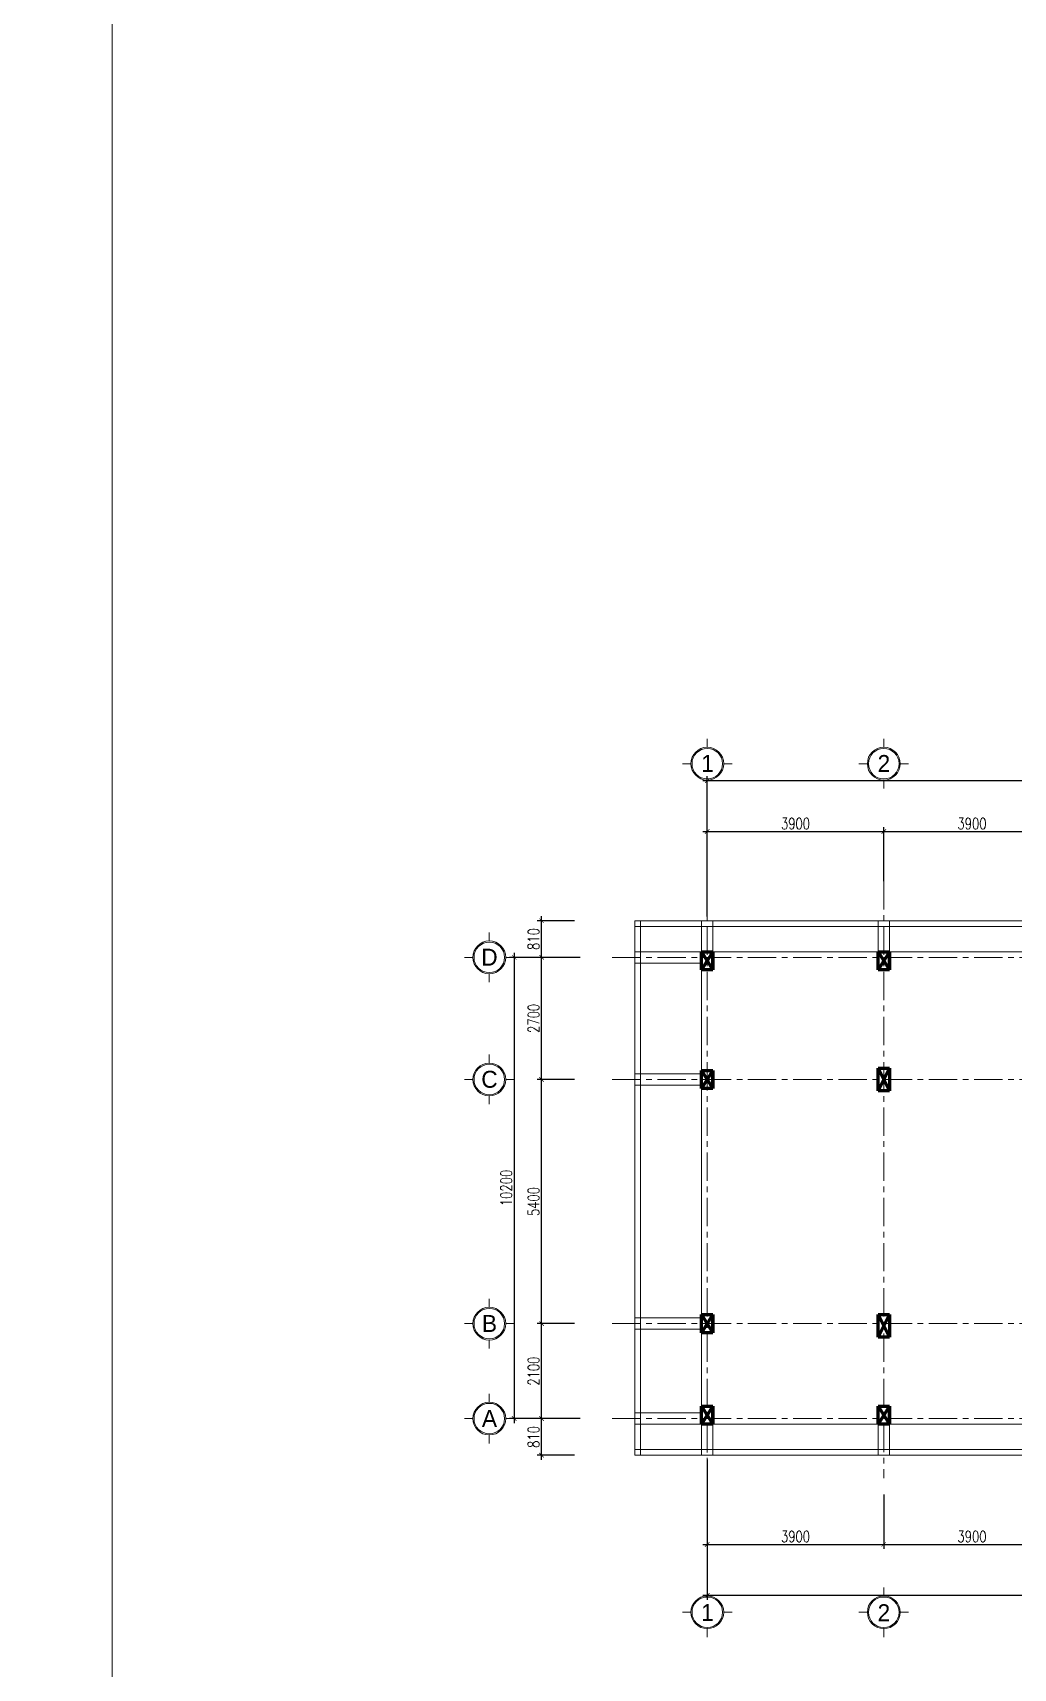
# Model space of a CAD drawing. Header units: millimetres. Extents: x 0 to 8478784, y 0 to 684185.
# Drawn here: x 3915608 to 3937279, y 260266 to 296436 of the extents above; entities that cross this region are included whole.
import ezdxf
from ezdxf.enums import TextEntityAlignment as Align

# ---------------------------------------------------------------- set-up
doc = ezdxf.new("R2010")
doc.units = ezdxf.units.MM
doc.header["$LTSCALE"] = 5000
doc.header["$MEASUREMENT"] = 0
doc.header["$PDMODE"] = 1
doc.header["$PDSIZE"] = -2
doc.linetypes.add('CENTER', pattern=[2, 1.25, -0.25, 0.25, -0.25])
for name, color, linetype, lineweight in [('00-XM.Dim', 8, 'Continuous', 15), ('00-XMT.Axes', 22, 'CENTER', 15), ('00-XMT.Text', 4, 'Continuous', 20), ('01-XMT.Columns', 2, 'Continuous', 25), ('02-XMT.Beams', 94, 'Continuous', 25), ('net thay', 7, 'Continuous', 15)]:
    doc.layers.add(name, color=color, linetype=linetype, lineweight=lineweight)
doc.styles.add('VnAvantH', font='VHAVAN.TTF')
doc.styles.add('vnsimli 0.7', font='vnsimli.shx', dxfattribs={"width": 0.75})
doc.dimstyles.new('XMT 1-1-100', dxfattribs={"dimscale": 100, "dimtxt": 2.5, "dimasz": 1, "dimexe": 1, "dimexo": 0, "dimgap": 0.5, "dimtad": 1, "dimdec": 0, "dimzin": 0, "dimdsep": 46, "dimtxsty": 'vnsimli 0.7', "dimblk": 'ARCHTICK', "dimcen": 1.5, "dimdle": 1, "dimclrd": 8, "dimclre": 8, "dimclrt": 116, "dimadec": 0, "dimazin": 0, "dimtfac": 1, "dimtdec": 0, "dimtofl": 0, "dimtmove": 0, "dimatfit": 3, "dimfxl": 0.18, "dimtolj": 1, "dimtzin": 0, "dimarcsym": 0})

# ---------------------------------------------------------------- blocks, each defined once
blk = doc.blocks.new('_ArchTick')
at = {"color": 0, "linetype": 'ByBlock', "const_width": 0.15}
blk.add_lwpolyline([(-0.5, -0.5), (0.5, 0.5)], dxfattribs=at)
blk = doc.blocks.new('*D354')
at = {"layer": '00-XM.Dim', "color": 8, "linetype": 'Continuous', "lineweight": -2, "transparency": 16777216}
for p, q in [((3930516, 276892), (3930516, 279996)), ((3987186, 278159), (3987186, 279996)), ((3930416, 279896), (3987286, 279896))]:
    blk.add_line(p, q, dxfattribs=at)
at = {"layer": 'Defpoints', "color": 0, "linetype": 'Continuous', "lineweight": 100, "transparency": 16777216}
for p in [(3987186, 279896), (3987186, 278159), (3930516, 276892)]:
    blk.add_point(p, dxfattribs=at)
at = {"layer": '00-XM.Dim', "color": 8, "linetype": 'Continuous', "lineweight": -2, "transparency": 16777216, "xscale": 100, "yscale": 100, "zscale": 100, "rotation": 180}
blk.add_blockref('_ArchTick', (3930516, 279896), dxfattribs=at)
at = {"layer": '00-XM.Dim', "color": 8, "linetype": 'Continuous', "lineweight": -2, "transparency": 16777216, "xscale": 100, "yscale": 100, "zscale": 100}
blk.add_blockref('_ArchTick', (3987186, 279896), dxfattribs=at)
at = {"layer": '00-XM.Dim', "color": 116, "linetype": 'Continuous', "lineweight": 15, "transparency": 16777216, "insert": (3960888, 280071), "char_height": 250, "attachment_point": 5, "style": 'vnsimli 0.7'}
blk.add_mtext('\\A1;56670', dxfattribs=at)
blk = doc.blocks.new('00-XMT-Axis symbol')
at = {"layer": '00-XMT.Axes', "linetype": 'Continuous'}
for p, q in [((0, 2.9), (0, 4.4)), ((-2.9, 0), (-4.4, 0)), ((2.9, 0), (4.4, 0)), ((0, -2.9), (0, -4.4))]:
    blk.add_line(p, q, dxfattribs=at)
blk.add_circle((0, 0), 2.9, dxfattribs=at)
at = {"layer": '00-XMT.Axes', "color": 7, "linetype": 'Continuous'}
blk.add_circle((0, 0), 2.7, dxfattribs=at)
at = {"layer": '00-XMT.Text', "color": 7, "style": 'VnAvantH'}
blk.add_attdef('00', text='', height=3, dxfattribs=at).set_placement((0.03, -1.47), align=Align.CENTER)
blk = doc.blocks.new('*D355')
at = {"layer": '00-XM.Dim', "color": 8, "linetype": 'Continuous', "lineweight": -2, "transparency": 16777216}
for p, q in [((3930416, 278771), (3934516, 278771)), ((3930516, 277670), (3930516, 278871)), ((3934416, 277670), (3934416, 278871))]:
    blk.add_line(p, q, dxfattribs=at)
at = {"layer": 'Defpoints', "color": 0, "linetype": 'Continuous', "lineweight": 100, "transparency": 16777216}
for p in [(3934416, 278771), (3930516, 277670), (3934416, 277670)]:
    blk.add_point(p, dxfattribs=at)
at = {"layer": '00-XM.Dim', "color": 8, "linetype": 'Continuous', "lineweight": -2, "transparency": 16777216, "xscale": 100, "yscale": 100, "zscale": 100, "rotation": 180}
blk.add_blockref('_ArchTick', (3930516, 278771), dxfattribs=at)
at = {"layer": '00-XM.Dim', "color": 8, "linetype": 'Continuous', "lineweight": -2, "transparency": 16777216, "xscale": 100, "yscale": 100, "zscale": 100}
blk.add_blockref('_ArchTick', (3934416, 278771), dxfattribs=at)
at = {"layer": '00-XM.Dim', "color": 116, "linetype": 'Continuous', "lineweight": 15, "transparency": 16777216, "insert": (3932466, 278946), "char_height": 250, "attachment_point": 5, "style": 'vnsimli 0.7'}
blk.add_mtext('\\A1;3900', dxfattribs=at)
blk = doc.blocks.new('*D356')
at = {"layer": '00-XM.Dim', "color": 8, "linetype": 'Continuous', "lineweight": -2, "transparency": 16777216}
for p, q in [((3934316, 278771), (3938416, 278771)), ((3934416, 277670), (3934416, 278871)), ((3938316, 277670), (3938316, 278871))]:
    blk.add_line(p, q, dxfattribs=at)
at = {"layer": 'Defpoints', "color": 0, "linetype": 'Continuous', "lineweight": 100, "transparency": 16777216}
for p in [(3938316, 278771), (3934416, 277670), (3938316, 277670)]:
    blk.add_point(p, dxfattribs=at)
at = {"layer": '00-XM.Dim', "color": 8, "linetype": 'Continuous', "lineweight": -2, "transparency": 16777216, "xscale": 100, "yscale": 100, "zscale": 100, "rotation": 180}
blk.add_blockref('_ArchTick', (3934416, 278771), dxfattribs=at)
at = {"layer": '00-XM.Dim', "color": 8, "linetype": 'Continuous', "lineweight": -2, "transparency": 16777216, "xscale": 100, "yscale": 100, "zscale": 100}
blk.add_blockref('_ArchTick', (3938316, 278771), dxfattribs=at)
at = {"layer": '00-XM.Dim', "color": 116, "linetype": 'Continuous', "lineweight": 15, "transparency": 16777216, "insert": (3936366, 278946), "char_height": 250, "attachment_point": 5, "style": 'vnsimli 0.7'}
blk.add_mtext('\\A1;3900', dxfattribs=at)
blk = doc.blocks.new('*D370')
at = {"layer": '00-XM.Dim', "color": 8, "linetype": 'Continuous', "lineweight": -2, "transparency": 16777216}
for p, q in [((3930516, 264885), (3930516, 261780)), ((3987186, 263617), (3987186, 261780)), ((3930416, 261880), (3987286, 261880))]:
    blk.add_line(p, q, dxfattribs=at)
at = {"layer": 'Defpoints', "color": 0, "linetype": 'Continuous', "lineweight": 100, "transparency": 16777216}
for p in [(3930516, 264885), (3987186, 263617), (3987186, 261880)]:
    blk.add_point(p, dxfattribs=at)
at = {"layer": '00-XM.Dim', "color": 8, "linetype": 'Continuous', "lineweight": -2, "transparency": 16777216, "xscale": 100, "yscale": 100, "zscale": 100, "rotation": 180}
blk.add_blockref('_ArchTick', (3930516, 261880), dxfattribs=at)
at = {"layer": '00-XM.Dim', "color": 8, "linetype": 'Continuous', "lineweight": -2, "transparency": 16777216, "xscale": 100, "yscale": 100, "zscale": 100}
blk.add_blockref('_ArchTick', (3987186, 261880), dxfattribs=at)
at = {"layer": '00-XM.Dim', "color": 116, "linetype": 'Continuous', "lineweight": 15, "transparency": 16777216, "insert": (3960888, 262055), "char_height": 250, "attachment_point": 5, "style": 'vnsimli 0.7'}
blk.add_mtext('\\A1;56670', dxfattribs=at)
blk = doc.blocks.new('*D327')
at = {"layer": '00-XM.Dim', "color": 8, "linetype": 'Continuous', "lineweight": -2, "transparency": 16777216}
for p, q in [((3930516, 264106), (3930516, 262905)), ((3934416, 264106), (3934416, 262905)), ((3930416, 263005), (3934516, 263005))]:
    blk.add_line(p, q, dxfattribs=at)
at = {"layer": 'Defpoints', "color": 0, "linetype": 'Continuous', "lineweight": 100, "transparency": 16777216}
for p in [(3930516, 264106), (3934416, 264106), (3934416, 263005)]:
    blk.add_point(p, dxfattribs=at)
at = {"layer": '00-XM.Dim', "color": 8, "linetype": 'Continuous', "lineweight": -2, "transparency": 16777216, "xscale": 100, "yscale": 100, "zscale": 100, "rotation": 180}
blk.add_blockref('_ArchTick', (3930516, 263005), dxfattribs=at)
at = {"layer": '00-XM.Dim', "color": 8, "linetype": 'Continuous', "lineweight": -2, "transparency": 16777216, "xscale": 100, "yscale": 100, "zscale": 100}
blk.add_blockref('_ArchTick', (3934416, 263005), dxfattribs=at)
at = {"layer": '00-XM.Dim', "color": 116, "linetype": 'Continuous', "lineweight": 15, "transparency": 16777216, "insert": (3932466, 263180), "char_height": 250, "attachment_point": 5, "style": 'vnsimli 0.7'}
blk.add_mtext('\\A1;3900', dxfattribs=at)
blk = doc.blocks.new('*D328')
at = {"layer": '00-XM.Dim', "color": 8, "linetype": 'Continuous', "lineweight": -2, "transparency": 16777216}
for p, q in [((3934416, 264106), (3934416, 262905)), ((3938316, 264106), (3938316, 262905)), ((3934316, 263005), (3938416, 263005))]:
    blk.add_line(p, q, dxfattribs=at)
at = {"layer": 'Defpoints', "color": 0, "linetype": 'Continuous', "lineweight": 100, "transparency": 16777216}
for p in [(3934416, 264106), (3938316, 264106), (3938316, 263005)]:
    blk.add_point(p, dxfattribs=at)
at = {"layer": '00-XM.Dim', "color": 8, "linetype": 'Continuous', "lineweight": -2, "transparency": 16777216, "xscale": 100, "yscale": 100, "zscale": 100, "rotation": 180}
blk.add_blockref('_ArchTick', (3934416, 263005), dxfattribs=at)
at = {"layer": '00-XM.Dim', "color": 8, "linetype": 'Continuous', "lineweight": -2, "transparency": 16777216, "xscale": 100, "yscale": 100, "zscale": 100}
blk.add_blockref('_ArchTick', (3938316, 263005), dxfattribs=at)
at = {"layer": '00-XM.Dim', "color": 116, "linetype": 'Continuous', "lineweight": 15, "transparency": 16777216, "insert": (3936366, 263180), "char_height": 250, "attachment_point": 5, "style": 'vnsimli 0.7'}
blk.add_mtext('\\A1;3900', dxfattribs=at)
blk = doc.blocks.new('*D342')
at = {"layer": '00-XM.Dim', "color": 8, "linetype": 'Continuous', "lineweight": -2, "transparency": 16777216}
for p, q in [((3926854, 264878), (3926854, 265888)), ((3927579, 265788), (3926754, 265788)), ((3927579, 264978), (3926754, 264978))]:
    blk.add_line(p, q, dxfattribs=at)
at = {"layer": 'Defpoints', "color": 0, "linetype": 'Continuous', "lineweight": 100, "transparency": 16777216}
for p in [(3926854, 265788), (3927579, 265788), (3927579, 264978)]:
    blk.add_point(p, dxfattribs=at)
at = {"layer": '00-XM.Dim', "color": 8, "linetype": 'Continuous', "lineweight": -2, "transparency": 16777216, "xscale": 100, "yscale": 100, "zscale": 100}
for p, rotation in [((3926854, 265788), 90), ((3926854, 264978), 270)]:
    blk.add_blockref('_ArchTick', p, dxfattribs=dict(at, rotation=rotation))
at = {"layer": '00-XM.Dim', "color": 116, "linetype": 'Continuous', "lineweight": 15, "transparency": 16777216, "insert": (3926679, 265383), "char_height": 250, "attachment_point": 5, "rotation": 90, "style": 'vnsimli 0.7'}
blk.add_mtext('\\A1;810', dxfattribs=at)
blk = doc.blocks.new('*D343')
at = {"layer": '00-XM.Dim', "color": 8, "linetype": 'Continuous', "lineweight": -2, "transparency": 16777216}
for p, q in [((3927579, 267888), (3926754, 267888)), ((3926854, 265688), (3926854, 267988)), ((3927579, 265788), (3926754, 265788))]:
    blk.add_line(p, q, dxfattribs=at)
at = {"layer": 'Defpoints', "color": 0, "linetype": 'Continuous', "lineweight": 100, "transparency": 16777216}
for p in [(3926854, 267888), (3927579, 267888), (3927579, 265788)]:
    blk.add_point(p, dxfattribs=at)
at = {"layer": '00-XM.Dim', "color": 8, "linetype": 'Continuous', "lineweight": -2, "transparency": 16777216, "xscale": 100, "yscale": 100, "zscale": 100}
for p, rotation in [((3926854, 267888), 90), ((3926854, 265788), 270)]:
    blk.add_blockref('_ArchTick', p, dxfattribs=dict(at, rotation=rotation))
at = {"layer": '00-XM.Dim', "color": 116, "linetype": 'Continuous', "lineweight": 15, "transparency": 16777216, "insert": (3926679, 266838), "char_height": 250, "attachment_point": 5, "rotation": 90, "style": 'vnsimli 0.7'}
blk.add_mtext('\\A1;2100', dxfattribs=at)
blk = doc.blocks.new('*D344')
at = {"layer": '00-XM.Dim', "color": 8, "linetype": 'Continuous', "lineweight": -2, "transparency": 16777216}
for p, q in [((3927579, 273288), (3926754, 273288)), ((3926854, 267788), (3926854, 273388)), ((3927579, 267888), (3926754, 267888))]:
    blk.add_line(p, q, dxfattribs=at)
at = {"layer": 'Defpoints', "color": 0, "linetype": 'Continuous', "lineweight": 100, "transparency": 16777216}
for p in [(3926854, 273288), (3927579, 273288), (3927579, 267888)]:
    blk.add_point(p, dxfattribs=at)
at = {"layer": '00-XM.Dim', "color": 8, "linetype": 'Continuous', "lineweight": -2, "transparency": 16777216, "xscale": 100, "yscale": 100, "zscale": 100}
for p, rotation in [((3926854, 273288), 90), ((3926854, 267888), 270)]:
    blk.add_blockref('_ArchTick', p, dxfattribs=dict(at, rotation=rotation))
at = {"layer": '00-XM.Dim', "color": 116, "linetype": 'Continuous', "lineweight": 15, "transparency": 16777216, "insert": (3926679, 270588), "char_height": 250, "attachment_point": 5, "rotation": 90, "style": 'vnsimli 0.7'}
blk.add_mtext('\\A1;5400', dxfattribs=at)
blk = doc.blocks.new('*D345')
at = {"layer": '00-XM.Dim', "color": 8, "linetype": 'Continuous', "lineweight": -2, "transparency": 16777216}
for p, q in [((3927579, 275988), (3926754, 275988)), ((3926854, 273188), (3926854, 276088)), ((3927579, 273288), (3926754, 273288))]:
    blk.add_line(p, q, dxfattribs=at)
at = {"layer": 'Defpoints', "color": 0, "linetype": 'Continuous', "lineweight": 100, "transparency": 16777216}
for p in [(3926854, 275988), (3927579, 275988), (3927579, 273288)]:
    blk.add_point(p, dxfattribs=at)
at = {"layer": '00-XM.Dim', "color": 8, "linetype": 'Continuous', "lineweight": -2, "transparency": 16777216, "xscale": 100, "yscale": 100, "zscale": 100}
for p, rotation in [((3926854, 275988), 90), ((3926854, 273288), 270)]:
    blk.add_blockref('_ArchTick', p, dxfattribs=dict(at, rotation=rotation))
at = {"layer": '00-XM.Dim', "color": 116, "linetype": 'Continuous', "lineweight": 15, "transparency": 16777216, "insert": (3926679, 274638), "char_height": 250, "attachment_point": 5, "rotation": 90, "style": 'vnsimli 0.7'}
blk.add_mtext('\\A1;2700', dxfattribs=at)
blk = doc.blocks.new('*D346')
at = {"layer": '00-XM.Dim', "color": 8, "linetype": 'Continuous', "lineweight": -2, "transparency": 16777216}
for p, q in [((3927579, 276798), (3926754, 276798)), ((3926854, 275888), (3926854, 276898)), ((3927579, 275988), (3926754, 275988))]:
    blk.add_line(p, q, dxfattribs=at)
at = {"layer": 'Defpoints', "color": 0, "linetype": 'Continuous', "lineweight": 100, "transparency": 16777216}
for p in [(3926854, 276798), (3927579, 276798), (3927579, 275988)]:
    blk.add_point(p, dxfattribs=at)
at = {"layer": '00-XM.Dim', "color": 8, "linetype": 'Continuous', "lineweight": -2, "transparency": 16777216, "xscale": 100, "yscale": 100, "zscale": 100}
for p, rotation in [((3926854, 276798), 90), ((3926854, 275988), 270)]:
    blk.add_blockref('_ArchTick', p, dxfattribs=dict(at, rotation=rotation))
at = {"layer": '00-XM.Dim', "color": 116, "linetype": 'Continuous', "lineweight": 15, "transparency": 16777216, "insert": (3926679, 276393), "char_height": 250, "attachment_point": 5, "rotation": 90, "style": 'vnsimli 0.7'}
blk.add_mtext('\\A1;810', dxfattribs=at)
blk = doc.blocks.new('*D347')
at = {"layer": '00-XM.Dim', "color": 8, "linetype": 'Continuous', "lineweight": -2, "transparency": 16777216}
for p, q in [((3927704, 275988), (3926149, 275988)), ((3926249, 276088), (3926249, 265688)), ((3927704, 265788), (3926149, 265788))]:
    blk.add_line(p, q, dxfattribs=at)
at = {"layer": 'Defpoints', "color": 0, "linetype": 'Continuous', "lineweight": 100, "transparency": 16777216}
for p in [(3927704, 275988), (3926249, 265788), (3927704, 265788)]:
    blk.add_point(p, dxfattribs=at)
at = {"layer": '00-XM.Dim', "color": 8, "linetype": 'Continuous', "lineweight": -2, "transparency": 16777216, "xscale": 100, "yscale": 100, "zscale": 100}
for p, rotation in [((3926249, 275988), 90), ((3926249, 265788), 270)]:
    blk.add_blockref('_ArchTick', p, dxfattribs=dict(at, rotation=rotation))
at = {"layer": '00-XM.Dim', "color": 116, "linetype": 'Continuous', "lineweight": 15, "transparency": 16777216, "insert": (3926074, 270888), "char_height": 250, "attachment_point": 5, "rotation": 90, "style": 'vnsimli 0.7'}
blk.add_mtext('\\A1;10200', dxfattribs=at)

msp = doc.modelspace()

# ---------------------------------------------------------------- linework, layer by layer
at = {"layer": '00-XMT.Axes', "color": 8, "linetype": 'CENTER', "lineweight": 15, "ltscale": 0.1}
for p, q in [((3930516.5, 277670), (3930516.5, 264471.7)), ((3934416.5, 277670), (3934416.5, 264471.7)), ((3928416.3, 275988.2), (3989733.1, 275988.2)), ((3928416.3, 273288.2), (3989733.1, 273288.2)), ((3928416.3, 267888.2), (3989733.1, 267888.2)), ((3928416.3, 265788.2), (3989733.1, 265788.2))]:
    msp.add_line(p, q, dxfattribs=at)
at = {"layer": '00-XMT.Axes', "linetype": 'CENTER', "lineweight": 15, "ltscale": 0.1}
msp.add_line((3930516.5, 265663.2), (3930516.5, 264471.7), dxfattribs=at)
at = {"layer": '01-XMT.Columns', "lineweight": 100}
for p, q in [((3930391.5, 276113.2), (3930641.5, 276113.2)), ((3930391.5, 275713.2), (3930391.5, 276113.2)), ((3930391.5, 276113.2), (3930641.5, 275713.2)), ((3930641.5, 276113.2), (3930391.5, 275713.2)), ((3930641.5, 276113.2), (3930641.5, 275713.2)), ((3930641.5, 275713.2), (3930641.5, 276113.2)), ((3934291.5, 276113.2), (3934541.5, 276113.2)), ((3934291.5, 275713.2), (3934291.5, 276113.2)), ((3934291.5, 276113.2), (3934541.5, 275713.2)), ((3934541.5, 276113.2), (3934291.5, 275713.2)), ((3934541.5, 276113.2), (3934541.5, 275713.2)), ((3934541.5, 275713.2), (3934541.5, 276113.2)), ((3930641.5, 275713.2), (3930391.5, 275713.2)), ((3934541.5, 275713.2), (3934291.5, 275713.2)), ((3930391.5, 273488.2), (3930641.5, 273488.2)), ((3930391.5, 273088.2), (3930391.5, 273488.2)), ((3930391.5, 273488.2), (3930641.5, 273088.2)), ((3930641.5, 273488.2), (3930391.5, 273088.2)), ((3930641.5, 273488.2), (3930641.5, 273088.2)), ((3930641.5, 273088.2), (3930641.5, 273488.2)), ((3934291.5, 273538.2), (3934541.5, 273538.2)), ((3934291.5, 273038.2), (3934291.5, 273538.2)), ((3934291.5, 273538.2), (3934541.5, 273038.2)), ((3934541.5, 273538.2), (3934291.5, 273038.2)), ((3934541.5, 273538.2), (3934541.5, 273038.2)), ((3930641.5, 273088.2), (3930391.5, 273088.2)), ((3934541.5, 273038.2), (3934291.5, 273038.2)), ((3930391.5, 268088.2), (3930641.5, 268088.2)), ((3930391.5, 267688.2), (3930391.5, 268088.2)), ((3930391.5, 268088.2), (3930641.5, 267688.2)), ((3930641.5, 268088.2), (3930391.5, 267688.2)), ((3930641.5, 268088.2), (3930641.5, 267688.2)), ((3930641.5, 267688.2), (3930641.5, 268088.2)), ((3934291.5, 268092.6), (3934541.5, 268092.6)), ((3934291.5, 267592.6), (3934291.5, 268092.6)), ((3934291.5, 268092.6), (3934541.5, 267592.6)), ((3934541.5, 268092.6), (3934291.5, 267592.6)), ((3934541.5, 268092.6), (3934541.5, 267592.6)), ((3930641.5, 267688.2), (3930391.5, 267688.2)), ((3934541.5, 267592.6), (3934291.5, 267592.6)), ((3930391.5, 266063.2), (3930641.5, 266063.2)), ((3930391.5, 265663.2), (3930391.5, 266063.2)), ((3930391.5, 266063.2), (3930641.5, 265663.2)), ((3930641.5, 266063.2), (3930391.5, 265663.2)), ((3930641.5, 266063.2), (3930641.5, 265663.2)), ((3930641.5, 265663.2), (3930641.5, 266063.2)), ((3934291.5, 266063.2), (3934541.5, 266063.2)), ((3934291.5, 265663.2), (3934291.5, 266063.2)), ((3934291.5, 266063.2), (3934541.5, 265663.2)), ((3934541.5, 266063.2), (3934291.5, 265663.2)), ((3934541.5, 266063.2), (3934541.5, 265663.2)), ((3934541.5, 265663.2), (3934541.5, 266063.2)), ((3930641.5, 265663.2), (3930391.5, 265663.2)), ((3934541.5, 265663.2), (3934291.5, 265663.2))]:
    msp.add_line(p, q, dxfattribs=at)
at = {"layer": '02-XMT.Beams', "linetype": 'ByBlock', "lineweight": 15}
for p, q in [((3928916.5, 276798.2), (3928916.5, 264978.2)), ((3929465.5, 276798.2), (3928916.5, 276798.2)), ((3929041.5, 276798.2), (3929041.5, 264978.2)), ((3929465.5, 276798.2), (3988786.5, 276798.2)), ((3930391.5, 276113.2), (3930391.5, 276798.2)), ((3930391.5, 276798.2), (3930641.5, 276798.2)), ((3930641.5, 276798.2), (3930641.5, 276113.2)), ((3934291.5, 276113.2), (3934291.5, 276798.2)), ((3934541.5, 276798.2), (3934541.5, 276113.2)), ((3929465.5, 276673.2), (3928916.5, 276673.2)), ((3929465.5, 276673.2), (3988786.5, 276673.2)), ((3930391.5, 276113.2), (3928916.5, 276113.2)), ((3928916.5, 276113.2), (3928916.5, 275863.2)), ((3930391.5, 276113.2), (3987311.5, 276113.2)), ((3930391.5, 276113.2), (3930391.5, 265663.2)), ((3928916.5, 275863.2), (3930391.5, 275863.2)), ((3930391.5, 273413.2), (3928916.5, 273413.2)), ((3928916.5, 273163.2), (3930391.5, 273163.2)), ((3930391.5, 268013.2), (3928916.5, 268013.2)), ((3928916.5, 267763.2), (3930391.5, 267763.2)), ((3930391.5, 265913.2), (3928916.5, 265913.2)), ((3928916.5, 265663.2), (3930391.5, 265663.2)), ((3930391.5, 265663.2), (3987311.5, 265663.2)), ((3930391.5, 264978.2), (3930391.5, 265663.2)), ((3930641.5, 265663.2), (3930641.5, 264978.2)), ((3934291.5, 264978.2), (3934291.5, 265663.2)), ((3934541.5, 265663.2), (3934541.5, 264978.2)), ((3928916.5, 265103.2), (3988786.5, 265103.2)), ((3928916.5, 264978.2), (3988786.5, 264978.2))]:
    msp.add_line(p, q, dxfattribs=at)
msp.add_lwpolyline([(3917362.5, 297924), (4001462.5, 297924), (4001462.5, 238524), (3917362.5, 238524)], close=True, dxfattribs=at)
at = {"layer": 'net thay', "linetype": 'CENTER', "lineweight": 15}
msp.add_circle((3911642, 421190.5), 262994, dxfattribs=at)

# ---------------------------------------------------------------- block references
at = {"layer": '00-XM.Dim', "linetype": 'CENTER', "lineweight": 15, "xscale": 125, "yscale": 125, "zscale": 125}
for p, values in [((3930516.5, 280271.4), {'00': '1'}), ((3934416.5, 280271.4), {'00': '2'}), ((3925698.7, 275988.2), {'00': 'D'}), ((3925698.7, 273288.2), {'00': 'C'}), ((3925698.7, 267888.2), {'00': 'B'}), ((3925698.7, 265788.2), {'00': 'A'})]:
    msp.add_blockref('00-XMT-Axis symbol', p, dxfattribs=at).add_auto_attribs(values)
at = {"layer": '00-XM.Dim', "linetype": 'CENTER', "lineweight": 15}
ref = msp.add_blockref('00-XMT-Axis symbol', (3930516.5, 261505.1), dxfattribs=dict(at, xscale=-125, yscale=125, zscale=125, rotation=180))
ref.add_attrib('00', '1', dxfattribs={"layer": '00-XMT.Text', "color": 7, "height": 375, "style": 'VnAvantH'}).set_placement((3930519.6, 261314.1), align=Align.CENTER)
ref = msp.add_blockref('00-XMT-Axis symbol', (3934416.5, 261505.1), dxfattribs=dict(at, xscale=-125, yscale=125, zscale=125, rotation=180))
ref.add_attrib('00', '2', dxfattribs={"layer": '00-XMT.Text', "color": 7, "height": 375, "style": 'VnAvantH'}).set_placement((3934419.6, 261307.9), align=Align.CENTER)

# ---------------------------------------------------------------- dimensions: what is measured, and where the dimension line sits
at = {"layer": '00-XM.Dim', "linetype": 'Continuous', "lineweight": 15}
for base, p1, p2, picture, middle in [((3987186.5, 279896.4), (3930516.5, 276891.6), (3987186.5, 278159.2), '*D354', (3960887.7, 279896.4)), ((3987186.5, 261880.1), (3930516.5, 264884.8), (3987186.5, 263617.2), '*D370', (3960887.7, 261880.1))]:
    dim = msp.add_linear_dim(base=base, p1=p1, p2=p2, dimstyle='XMT 1-1-100', dxfattribs=at)
    dim.commit()
    dim.dimension.update_dxf_attribs({"geometry": picture, "text_midpoint": middle, "dimtype": 160})
for base, p1, p2, picture, middle in [((3934416.5, 278771.4), (3930516.5, 277670), (3934416.5, 277670), '*D355', (3932466.5, 278946.4)), ((3938316.5, 278771.4), (3934416.5, 277670), (3938316.5, 277670), '*D356', (3936366.5, 278946.4)), ((3934416.5, 263005.1), (3930516.5, 264106.5), (3934416.5, 264106.5), '*D327', (3932466.5, 263180.1)), ((3938316.5, 263005.1), (3934416.5, 264106.5), (3938316.5, 264106.5), '*D328', (3936366.5, 263180.1))]:
    dim = msp.add_linear_dim(base=base, p1=p1, p2=p2, dimstyle='XMT 1-1-100', dxfattribs=at)
    dim.commit()
    dim.dimension.update_dxf_attribs({"geometry": picture, "text_midpoint": middle})
for base, p1, p2, picture, middle in [((3926854.3, 276798.2), (3927579, 275988.2), (3927579, 276798.2), '*D346', (3926679.3, 276393.2)), ((3926248.7, 265788.2), (3927704, 275988.2), (3927704, 265788.2), '*D347', (3926073.7, 270888.2)), ((3926854.3, 275988.2), (3927579, 273288.2), (3927579, 275988.2), '*D345', (3926679.3, 274638.2)), ((3926854.3, 273288.2), (3927579, 267888.2), (3927579, 273288.2), '*D344', (3926679.3, 270588.2)), ((3926854.3, 267888.2), (3927579, 265788.2), (3927579, 267888.2), '*D343', (3926679.3, 266838.2)), ((3926854.3, 265788.2), (3927579, 264978.2), (3927579, 265788.2), '*D342', (3926679.3, 265383.2))]:
    dim = msp.add_linear_dim(base=base, p1=p1, p2=p2, angle=90, dimstyle='XMT 1-1-100', dxfattribs=at)
    dim.commit()
    dim.dimension.update_dxf_attribs({"geometry": picture, "text_midpoint": middle})

doc.saveas('drawing.dxf')
